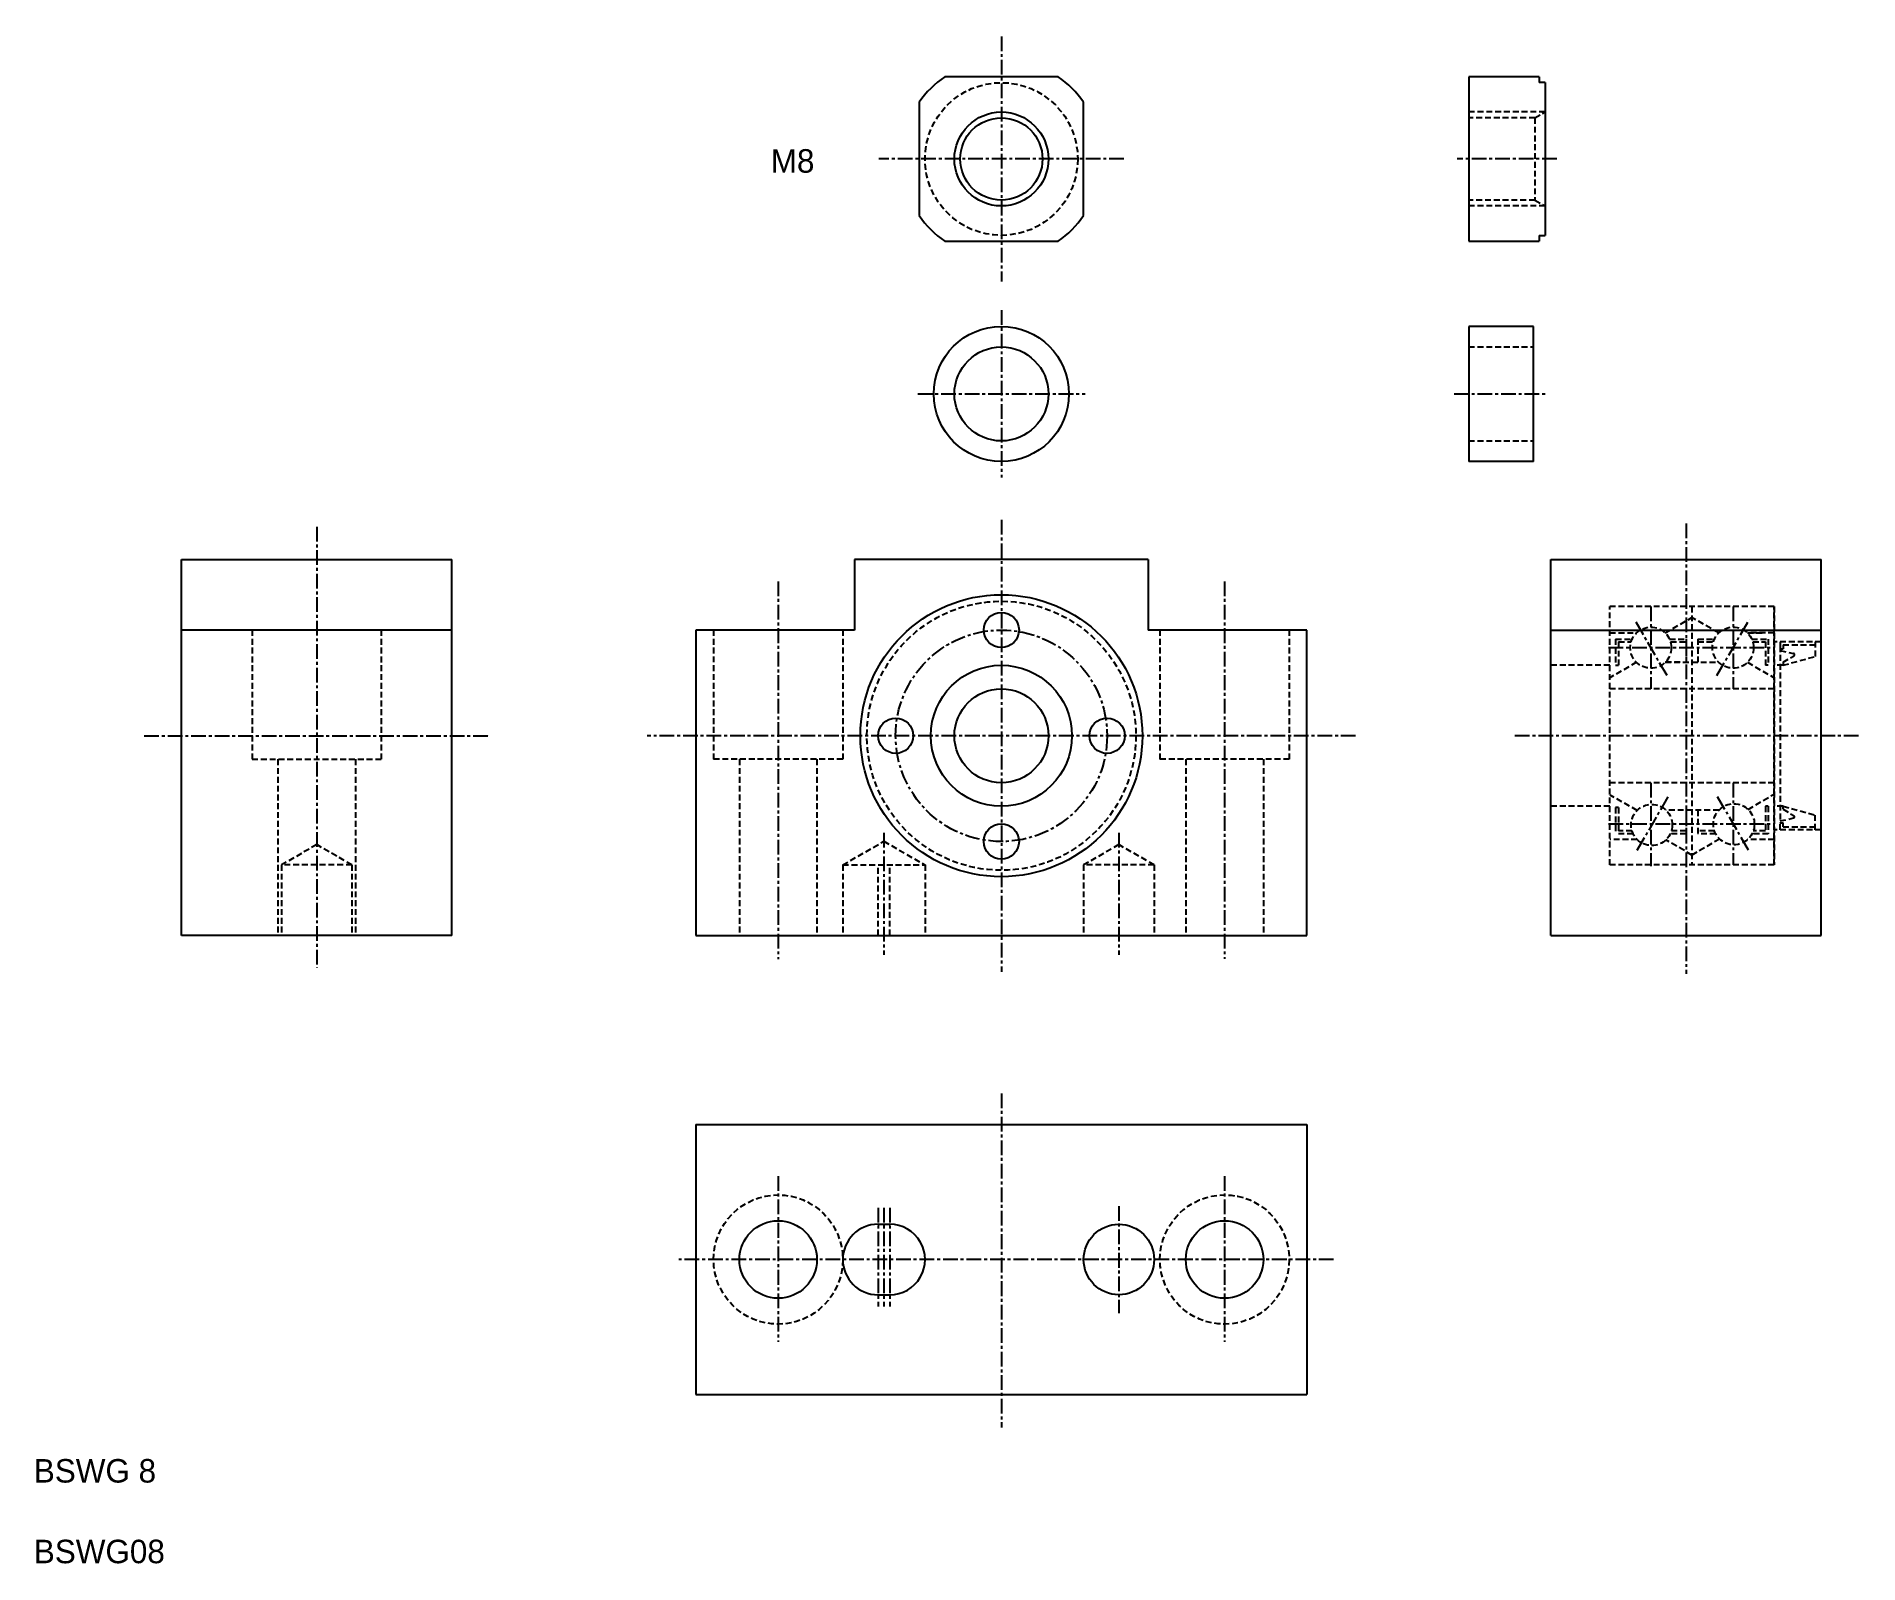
# Model space of a CAD drawing. Extents: x 23 to 178, y 4 to 134.
import ezdxf

# ---------------------------------------------------------------- set-up
doc = ezdxf.new("R2010")
doc.units = 0
doc.linetypes.add('CENTER', pattern=[2, 1.25, -0.25, 0.25, -0.25])
doc.linetypes.add('DASHED', pattern=[0.75, 0.5, -0.25])
doc.layers.get('0').update_dxf_attribs({"linetype": 'CONTINUOUS'})
doc.layers.add('CENTER', color=1, linetype='CENTER')

msp = doc.modelspace()

# ---------------------------------------------------------------- linework, layer by layer
at = {"color": 7, "linetype": 'CONTINUOUS'}
for p, q in [((110.3505904519425, 130.894288660875), (100.7069396909496, 130.894288660875)), ((145.3100963546592, 130.8942886608751), (145.3100963546592, 116.8942886608752)), ((151.3100963546593, 130.8942886608751), (145.3100963546592, 130.8942886608751)), ((151.3100963546593, 130.8942886608751), (151.3100963546593, 130.3942886608751)), ((151.8100963546593, 130.3942886608751), (151.3100963546593, 130.3942886608751)), ((151.8100963546593, 130.3942886608751), (151.8100963546593, 117.3942886608751)), ((98.52876507144619, 128.7161140413715), (98.52876507144619, 119.0724632803787)), ((112.528765071446, 119.0724632803787), (112.5287650714461, 128.7161140413715)), ((100.7069396909497, 116.8942886608751), (110.3505904519425, 116.8942886608751)), ((145.3100963546592, 116.8942886608752), (151.3100963546593, 116.8942886608752)), ((151.3100963546593, 117.3942886608751), (151.3100963546593, 116.8942886608752)), ((151.3100963546593, 117.3942886608751), (151.8100963546593, 117.3942886608751)), ((145.3100963546592, 109.6442886608749), (145.3100963546592, 98.14428866087499)), ((150.8100963546592, 109.6442886608749), (145.3100963546592, 109.6442886608749)), ((150.8100963546592, 98.14428866087499), (150.8100963546592, 109.6442886608749)), ((150.8100963546592, 98.14428866087499), (145.3100963546592, 98.14428866087499)), ((35.74750056443179, 89.79745120688212), (58.74750056443658, 89.79746002731699)), ((35.74750056443158, 57.79744998736879), (35.74750056443197, 89.79745120688212)), ((58.74750056443658, 57.79744998736879), (58.74750056443658, 89.79746002731699)), ((118.0287655616642, 89.79747093495243), (93.02876556167745, 89.79744523359481)), ((93.02876556167745, 89.79744523359481), (93.02877172999851, 83.79744998736878)), ((118.0287655616642, 89.79747093495243), (118.0287717299191, 83.79744998736878)), ((152.3100963546593, 57.79745442490643), (152.3100963546593, 89.79745442490643)), ((152.3100963546593, 89.79745442490643), (175.3100963546639, 89.79744560447158)), ((175.3100963546639, 57.79744560447159), (175.3100963546639, 89.79744560447158)), ((58.74750056443658, 83.79744998736878), (35.74750056443197, 83.79744998736878)), ((79.52877173010214, 83.79744998736878), (79.52879845941506, 57.79744279099136)), ((93.02877172999851, 83.79744998736878), (79.52877173010214, 83.79744998736878)), ((131.5287717300188, 83.79744998736878), (118.0287717299192, 83.79744998736878)), ((131.5287809824545, 57.79750123304322), (131.5287717300188, 83.79744998736878)), ((152.3100963547082, 83.79743816474313), (175.3100963547128, 83.79746180999187)), ((61.85624180520107, 74.79746121951045), (61.85624180049526, 74.79746121951045)), ((58.74750056443658, 57.79744998736879), (35.74750056443197, 57.79744998736879)), ((79.52878098259517, 57.79741000115641), (131.5287809824545, 57.79750123304322)), ((152.3100963546593, 57.79745442490643), (175.3100963546639, 57.79744560447159)), ((79.5287984595621, 41.7129027892476), (131.5287984595345, 41.7129027892476)), ((79.5287984595621, 41.7129027892476), (79.5287984595621, 18.7129027892476)), ((131.5287984595345, 41.7129027892476), (131.5287984595345, 18.7129027892476)), ((95.0287956336847, 33.21293086059607), (96.0287984595581, 33.2129308605974)), ((95.02880128543951, 27.21293086059873), (96.0287984595581, 27.2129308605974)), ((79.5287984595621, 18.7129027892476), (131.5287984595345, 18.7129027892476))]:
    msp.add_line(p, q, dxfattribs=at)
at = {"color": 3, "linetype": 'DASHED'}
for p, q in [((151.8100963546593, 127.8942886608751), (145.3100963546592, 127.8942886608751)), ((150.9440709511404, 127.394288660875), (145.3100963546592, 127.394288660875)), ((150.9440709511404, 127.394288660875), (151.8100963549519, 127.8942886608751)), ((150.9440709511404, 127.394288660875), (150.9440709511404, 120.3942886608752)), ((150.9440709511404, 120.3942886608751), (145.3100963546592, 120.3942886608751)), ((151.8100963546593, 119.894288660875), (145.3100963546592, 119.894288660875)), ((150.9440709511404, 120.3942886608751), (151.8100963549519, 119.894288660875)), ((145.3100963546592, 107.894288660875), (150.8100963546592, 107.894288660875)), ((145.3100963546592, 99.894288660875), (150.8100963546592, 99.894288660875)), ((171.3100963546641, 85.79744560447172), (157.3100963546641, 85.79744560447172)), ((157.3100963546641, 63.79744560447171), (157.3100963546641, 85.79744560447172)), ((164.310096354664, 85.79743805734739), (164.310096354664, 63.7974380573349)), ((171.3100963546641, 63.79744560447171), (171.3100963546641, 85.79744560447172)), ((171.310096354664, 85.79743072281218), (171.310096354664, 63.79743072279969)), ((171.310096354664, 85.79674977219051), (171.310096354664, 63.79817027259547)), ((41.74752729392277, 83.79724327841645), (41.74751598532553, 72.7972432784223)), ((52.74752729391696, 83.79723196981926), (52.74751598531993, 72.79723196982498)), ((81.02877173004785, 83.79739535011532), (81.02878303864549, 72.79739535012105)), ((92.02877173004221, 83.79740665871267), (92.0287830386395, 72.79740665871834)), ((119.0287717299822, 83.79747887953573), (119.0287830385791, 72.7974788795417)), ((130.0287717299766, 83.7974901881329), (130.0287830385738, 72.79749018813862)), ((162.0348398973348, 83.54744318593306), (164.310096354664, 84.86106311404748)), ((166.5853528119932, 83.54743574510029), (164.310096354664, 84.86106311404748)), ((157.310096354664, 83.54744560447638), (159.5853528119931, 83.54744318593306)), ((157.810096354664, 83.03033117294528), (157.810096354664, 80.79744507298673)), ((157.810096354664, 83.03033117294528), (159.2209540418939, 83.03033117294528)), ((157.810096354664, 83.03033117294528), (159.2209540418939, 83.03033117294528)), ((158.060096354664, 82.78170831913361), (159.1301480570634, 82.7876191146495)), ((158.060096354664, 82.78170831913361), (158.060096354664, 80.79744480724277)), ((159.224580809011, 83.0381445602342), (159.2664817710401, 83.03837601448815)), ((162.3992386674341, 83.03033117294528), (163.8100963546641, 83.03033117294528)), ((162.4921540036996, 82.78033117294528), (163.8100963546641, 82.78033117294515)), ((163.8100963546641, 83.03033117294528), (163.8100963546641, 81.04743869513027)), ((164.8100963546641, 83.03033117294528), (164.8100963546641, 81.04743869513027)), ((164.8100963546641, 83.03033117294528), (166.2209574735187, 83.03033117294528)), ((164.8100963546641, 82.78033117294515), (166.1280408417789, 82.78033117294528)), ((171.310096354664, 83.54743816364369), (169.0348398973349, 83.54743574510029)), ((169.034842554775, 83.54743314135125), (170.3100962217863, 83.5474317857872)), ((169.3992352358094, 83.03033117294528), (170.8100963546639, 83.03033117294528)), ((169.4921518675491, 82.78033117294528), (170.560096354664, 82.78033117294528)), ((170.560096354664, 82.78170831913361), (170.560096354664, 80.79744480724277)), ((170.8100963546639, 83.03033117294528), (170.810096354664, 80.79744507298673)), ((175.310096354664, 82.79744560447202), (171.3100963546641, 82.79744560447202)), ((171.810096354664, 82.42243019132216), (171.8100806226179, 67.39743019133049)), ((171.810096354664, 82.79743019132238), (171.810096354664, 82.04743019132195)), ((172.0600963546641, 82.54742992557829), (172.0600963546641, 82.19742992557796)), ((172.0600963546641, 82.54742992557829), (174.8100963546644, 82.54742700239397)), ((174.8100963546644, 82.79742700239406), (174.8100963546644, 81.5474317857863)), ((157.3100963546643, 80.79744560447202), (152.3100963546644, 80.79744560447202)), ((159.5853501545529, 81.04744318593468), (157.310096354664, 79.73382479209408)), ((157.810096354664, 80.79744507298673), (158.060096354664, 80.79744480724277)), ((162.0348398973348, 81.04744058218547), (164.310096354664, 81.04743816364218)), ((163.3100990121044, 81.0474445415017), (162.0348425547751, 81.04744318593468)), ((164.310096354664, 81.04743816364218), (166.5853501545529, 81.04743574510186)), ((169.0348398973348, 81.04743314135276), (171.310096354664, 79.73381321323829)), ((170.810096354664, 80.79744507298689), (170.560096354664, 80.79744480724277)), ((172.0600963546641, 80.79744560447203), (171.3100963546641, 80.79744560447202)), ((171.810096354664, 82.19743019132208), (172.0600963546641, 82.19742992557796)), ((171.810096354664, 82.04743019132195), (172.9490644273889, 81.797431402018)), ((172.0600963546641, 81.04743045706579), (173.0005141762509, 81.6116821496597)), ((172.0600963546641, 80.79743045706559), (174.810096354664, 81.54743178578617)), ((172.0600963546641, 81.04743045706579), (172.0600963546641, 80.79743045706559)), ((171.3100963546641, 78.79744560447153), (157.3100963546641, 78.79744560447153)), ((41.74751598532553, 72.7972432784223), (52.74751598531993, 72.79723196982498)), ((43.94751598528485, 72.79730382747977), (43.94750056446347, 57.79729691094679)), ((50.54751598528136, 72.79729704232209), (50.54750056445996, 57.7972901257883)), ((92.0287830386395, 72.79740665871834), (81.02878303864549, 72.79739535012105)), ((83.22878303864387, 72.79739761184034), (83.22879845946578, 57.79739069530688)), ((89.82878303864094, 72.79740439699907), (89.82879845946243, 57.79739748046514)), ((130.0287830385738, 72.79749018813862), (119.0287830385791, 72.7974788795417)), ((121.2287830386243, 72.79743667790379), (121.2287984594458, 57.79742976137026)), ((127.8287830386205, 72.7974434630623), (127.8287984594421, 57.79743654652847)), ((171.3100963546641, 70.79744560447172), (157.3100963546641, 70.79744560447172)), ((169.0907743683814, 68.52740692408987), (171.310096354664, 69.8353108238169)), ((157.3100963546643, 68.7974456044717), (152.3100963546644, 68.7974456044717)), ((159.6416619210767, 68.44296548146788), (157.3547617358022, 69.73620199546521)), ((157.810096354664, 68.67709168326327), (157.810096354664, 66.44429471588778)), ((158.060096354664, 68.67709168326327), (157.810096354664, 68.67709168326327)), ((158.060096354664, 68.67709168326327), (158.060096354664, 66.69429471588775)), ((166.6019121465861, 68.46485174987511), (162.0910565422028, 68.46485174987511)), ((163.8100963546641, 68.46485174987511), (163.8100963546641, 66.44429471588778)), ((164.8100963546641, 68.46485174987511), (164.8100963546641, 66.44429471588778)), ((170.560096354664, 68.79053424299006), (170.560096354664, 66.69429471588775)), ((170.810096354664, 68.79053424299006), (170.560096354664, 68.79053424299006)), ((170.810096354664, 68.79053424299006), (170.810096354664, 66.44429471588778)), ((172.0600835989497, 68.79742939409577), (171.3100963546641, 68.7974456044717)), ((172.0600830674617, 68.54742939409611), (172.0600835989497, 68.79742939409577)), ((172.0600830674617, 68.54742939409611), (173.0004996894741, 67.98317570222001)), ((172.0600835989497, 68.79742939409577), (174.8100820044765, 68.04742221900828)), ((159.2033889690064, 66.69429471588775), (158.060096354664, 66.69429471588775)), ((163.8100963546641, 66.69429471588775), (162.5516670259293, 66.69429471588775)), ((166.2234447337861, 66.69429471588775), (164.8100963546641, 66.69429471588775)), ((170.560096354664, 66.69429471588775), (169.5310522747045, 66.69429471588775)), ((175.310096354664, 66.7974456044717), (171.3100963546641, 66.7974456044717)), ((171.8100793470464, 66.79743019133149), (171.8100809415106, 67.54743019133018)), ((171.8100809415106, 67.54743019133018), (172.9490495457183, 67.79742655924197)), ((171.8100806226179, 67.39743019133049), (172.0600806226179, 67.3974299255865)), ((172.0600798785345, 67.04742992558708), (172.0600806226179, 67.3974299255865)), ((172.0600798785345, 67.04742992558708), (174.8100798785348, 67.04742700240276)), ((174.8100902187241, 66.79746459004862), (174.8100911774634, 68.047459806656)), ((47.24750339202336, 65.52938784229897), (44.24750378055358, 63.79733725904809)), ((50.24750378055372, 63.79733725904809), (47.24750339202326, 65.52938829093515)), ((92.0287883137742, 63.79740133050114), (95.5287852586145, 65.81813361116129)), ((95.52878525861792, 65.81813135152541), (99.02878831376542, 63.79741174786314)), ((115.5287924340304, 65.52947448470695), (112.5287928225606, 63.79742390145608)), ((118.5287928225608, 63.79742390145608), (115.5287924340303, 65.52947493334315)), ((159.6482692151321, 65.95839855768058), (157.310096354664, 65.95839855768058)), ((159.3010100188205, 66.44429471588778), (157.810096354664, 66.44429471588778)), ((164.310096354664, 64.64675112531792), (162.0811670755196, 65.93362404463657)), ((163.8100963546641, 66.44429471588778), (162.4540459761152, 66.44429471588778)), ((166.6637226401091, 66.0056178947914), (164.310096354664, 64.64675112531792)), ((166.3324319894421, 66.44429471588778), (164.8100963546641, 66.44429471588778)), ((171.310096354664, 65.95839855768058), (169.0397192139124, 65.95839855768058)), ((170.810096354664, 66.44429471588778), (169.4220650190484, 66.44429471588778)), ((50.24750378055372, 63.79733725904809), (44.24750378055358, 63.79733725904809)), ((44.24750378055358, 63.79733725904809), (44.24750512646205, 57.79733725904812)), ((50.2475037805537, 63.79733725904809), (50.24750512646221, 57.79733725904812)), ((92.02878831377691, 63.79739959427412), (99.02878831376542, 63.79741174786314)), ((92.02878831377429, 63.79740133050114), (92.0287973852278, 57.79740133050783)), ((95.0287724761247, 57.79740282632065), (95.02876682436802, 63.79740480291783)), ((96.0287724761232, 57.79740456254771), (96.02876682436651, 63.79740653914482)), ((99.02878831376542, 63.79741174786314), (99.02879738521887, 57.79741174786984)), ((118.5287928225608, 63.79742390145608), (112.5287928225606, 63.79742390145608)), ((112.5287928225606, 63.79742390145608), (112.528794168469, 57.7974239014561)), ((118.5287928225607, 63.79742390145608), (118.5287941684692, 57.7974239014561)), ((171.3100963546641, 63.79744560447171), (157.3100963546641, 63.79744560447171))]:
    msp.add_line(p, q, dxfattribs=at)
for centre, radius in [((105.5287650714462, 123.8942886608751), 6.5), ((105.5287810188816, 74.79745561709986), 11.45), ((160.8100963546641, 82.29744188405941), 1.75), ((167.810096354664, 82.29743444322656), 1.75), ((160.8775279974679, 67.20395981512668), 1.75), ((167.8772485042454, 67.26651240944057), 1.75), ((86.5287829929049, 30.21291507043601), 5.5), ((124.5287848058511, 30.21298173989493), 5.5)]:
    msp.add_circle(centre, radius, dxfattribs=at)
at = {"color": 3, "linetype": 'CONTINUOUS'}
msp.add_circle((105.5287650714462, 123.8942886608751), 4, dxfattribs=at)
at = {"color": 7, "linetype": 'CONTINUOUS'}
for centre, radius in [((105.5287650714462, 123.8942886608751), 3.5), ((105.5287650714462, 103.894288660875), 5.75), ((105.5287650714462, 103.894288660875), 4), ((105.5287810188816, 74.79745561709986), 12), ((105.528771729999, 83.79745561558784), 1.5), ((105.5287809824879, 74.79745561709964), 6), ((105.5287809824879, 74.79745561709964), 4), ((96.52862313891826, 74.79743982668003), 1.5), ((114.5286231388902, 74.79747140694865), 1.5), ((105.5284745478093, 65.79745561804077), 1.5), ((86.5287829929049, 30.21291507043601), 3.299999999999998), ((115.5287984595345, 30.21296594978463), 3), ((124.5287848058511, 30.21298173989493), 3.299999999999998)]:
    msp.add_circle(centre, radius, dxfattribs=at)
for centre, radius, start, end in [((105.5287650714462, 123.8942886608751), 8.5, 124.5603217799988, 145.4396782200022), ((105.5287650714462, 123.8942886608751), 8.5, 34.56032177999773, 55.43967822000228), ((105.5287650714462, 123.8942886608751), 8.5, 214.5603217799976, 235.4396782200022), ((105.5287650714462, 123.8942886608751), 8.5, 304.5603217799988, 325.439678220002), ((95.02879845956205, 30.2129308605974), 3, 90.00005397028315, 270.0000539702831), ((96.02879845956207, 30.2129308605974), 3, 270.0000539702831, 90.00005397028315)]:
    msp.add_arc(centre, radius, start, end, dxfattribs=at)
at = {"color": 3, "linetype": 'DASHED'}
for centre, start, end in [((172.9490645336864, 81.69743140201807), 300.963801314453, 90.00006090404646), ((172.9490498646111, 67.89742655924148), 269.9998172878654, 59.0360768774591)]:
    msp.add_arc(centre, 0.1, start, end, dxfattribs=at)
at = {"layer": 'CENTER', "color": 1, "linetype": 'CENTER'}
for p, q in [((105.5287650714462, 134.3250758138057), (105.5287650714462, 113.4635015079445)), ((115.9595522243768, 123.8942886608751), (95.09797791851553, 123.8942886608751)), ((152.8100963546593, 123.8942886608751), (144.3100963546592, 123.8942886608751)), ((105.5287650714462, 111.019288660875), (105.5287650714462, 96.76928866087508)), ((98.40376507144629, 103.894288660875), (112.6537650714461, 103.894288660875)), ((144.0600963546592, 103.894288660875), (152.0600963546591, 103.894288660875)), ((105.5287650713518, 93.16778371212229), (105.5287984594541, 54.70725726384117)), ((47.24749732285469, 92.58547067550784), (47.24750573538357, 55.0827927233029)), ((163.8100996585562, 92.863262944997), (163.8100910590823, 54.52719210406065)), ((86.5287674856072, 87.94213562950762), (86.52879778348363, 55.77738961205422)), ((124.5287717299794, 87.9421686178241), (124.5287972433998, 55.82023350338058)), ((160.8100963546641, 85.79744560447826), (160.8100963546641, 78.79744188405726)), ((167.810096354664, 85.79743072281218), (167.810096354664, 78.79743444322459)), ((162.1850971601578, 79.91587248870442), (159.4785370049836, 84.60377219120777)), ((166.435096354664, 79.9158645828194), (169.1850963546641, 84.67900430363377)), ((157.2101000750804, 82.29744571076935), (171.3101000750804, 82.29743072280625)), ((32.56752041573597, 74.79744998736878), (61.85624180520107, 74.79746121951045)), ((135.681438325941, 74.79750851871177), (75.37612363903484, 74.79740271548786)), ((178.4900765033598, 74.79744438495823), (149.2013551138948, 74.79745561709987)), ((160.8100963546641, 70.79744188405276), (160.8100963546641, 63.69744560446465)), ((167.810096354664, 70.79743444322008), (167.810096354664, 63.79743072279969)), ((162.252527997468, 69.58552967553389), (159.502527997468, 64.82238995471948)), ((166.4654389477226, 69.62644753060626), (169.2151074921964, 64.8638819076035)), ((157.2100835453855, 67.2974471227114), (171.3100835453841, 67.29743103484499)), ((95.52878418696312, 66.5269404459261), (95.52879988204924, 56.14596714024525)), ((115.5287922102769, 66.5269578082031), (115.5287945389169, 56.14598450251065)), ((105.528771620143, 44.35768136763356), (105.5287963161878, 15.90973680625023)), ((86.5287773462832, 37.32213099092088), (86.52878854854833, 23.21824264469299)), ((124.5287791592294, 37.32219766037979), (124.5287903614945, 23.21830931415189)), ((95.02879431778628, 34.60991117238727), (95.02880223786087, 26.20182398519507)), ((95.52879431778626, 34.60991117238727), (95.52880223786087, 26.20182398519507)), ((96.02879431778632, 34.60991117238727), (96.02880223786087, 26.20182398519507)), ((115.5287941685636, 34.76833436233537), (115.5288027714395, 25.6353734999729)), ((133.8114216827816, 30.21299802590409), (78.05598090074595, 30.21290020524906))]:
    msp.add_line(p, q, dxfattribs=at)
msp.add_circle((105.5287810188816, 74.79745561709986), 9, dxfattribs=at)

# ---------------------------------------------------------------- texts
at = {"color": 7, "linetype": 'CONTINUOUS'}
for s, p in [('M8', (85.90022440778644, 122.7290872395095)), ('BSWG 8', (23.17425207749244, 11.22750276426451)), ('BSWG08', (23.17425207749244, 4.360778249717448))]:
    msp.add_text(s, height=2, dxfattribs=at).set_placement(p)

doc.saveas('drawing.dxf')
